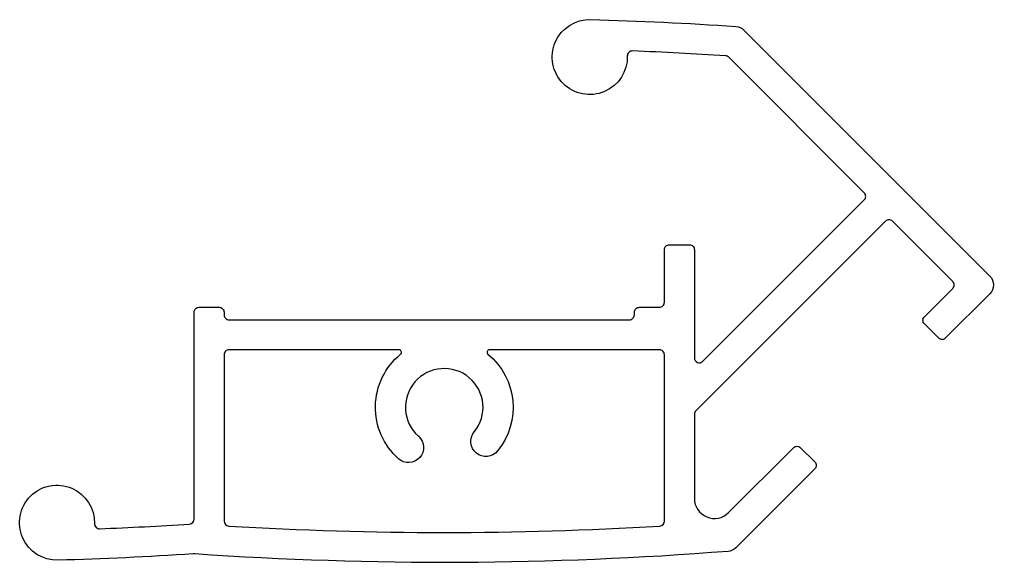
# Model space of a CAD drawing. Extents: x 500.5 to 539.4, y 211.2 to 232.9.
import ezdxf

# ---------------------------------------------------------------- set-up
doc = ezdxf.new("R2010")
doc.units = 0
doc.header["$LTSCALE"] = 15
doc.layers.get('0').update_dxf_attribs({"linetype": 'CONTINUOUS'})

msp = doc.modelspace()

# ---------------------------------------------------------------- linework, layer by layer
at = {"linetype": 'CONTINUOUS', "flags": 128}
msp.add_lwpolyline([(503.501, 212.712, 0.433313), (503.709, 212.507, 0.00624), (507.293, 212.694, 0.395386), (507.48, 212.894), (507.48, 221.159, -0.414214), (507.68, 221.359), (508.48, 221.359, -0.414214), (508.68, 221.159), (508.68, 221.059, 0.414214), (508.88, 220.859), (524.88, 220.859, 0.414214), (525.08, 221.059), (525.08, 221.159, -0.414214), (525.28, 221.359), (526.08, 221.359, 0.414214), (526.28, 221.559), (526.28, 223.659, -0.414214), (526.48, 223.859), (527.28, 223.859, -0.414214), (527.48, 223.659), (527.48, 219.341, 0.668179), (527.822, 219.199), (534.269, 225.646, 0.414214), (534.269, 225.929), (528.851, 231.347, 0.181908), (528.722, 231.405, 0.006472), (525.005, 231.601, 0.433313), (524.797, 231.396, -2.507586), (523.339, 232.858, -0.010015), (529.141, 232.58, -0.181302), (529.46, 232.434), (539.289, 222.605, -0.414214), (539.289, 221.898), (537.521, 220.131, -0.414214), (537.239, 220.131), (536.673, 220.696, -0.414214), (536.673, 220.979), (537.804, 222.11, 0.414214), (537.804, 222.393), (535.4, 224.797, 0.414214), (535.117, 224.797), (527.539, 217.219, 0.198912), (527.48, 217.078), (527.48, 213.718, 0.668179), (528.846, 213.152), (531.44, 215.746, -0.414214), (531.723, 215.746), (532.289, 215.181, -0.414214), (532.289, 214.898), (529.139, 211.748, -0.178636), (528.824, 211.603, -0.036792), (507.514, 211.502, 0.033518), (507.447, 211.502, -0.009327), (502.044, 211.25, -2.507586), (503.501, 212.712)], format="xyb", dxfattribs=at)
msp.add_lwpolyline([(508.68, 212.816, 0.396769), (508.868, 212.617, 0.029971), (526.092, 212.617, 0.396769), (526.28, 212.816), (526.28, 219.459, 0.414214), (526.08, 219.659), (519.292, 219.659, 0.703643), (519.229, 219.481, -0.413308), (519.609, 215.617, -1), (518.68, 216.377, 2.344201), (516.449, 216.201, -1), (515.651, 215.305, -0.460069), (515.732, 219.481, 0.703643), (515.669, 219.659), (508.88, 219.659, 0.414214), (508.68, 219.459)], format="xyb", close=True, dxfattribs=at)

doc.saveas('drawing.dxf')
